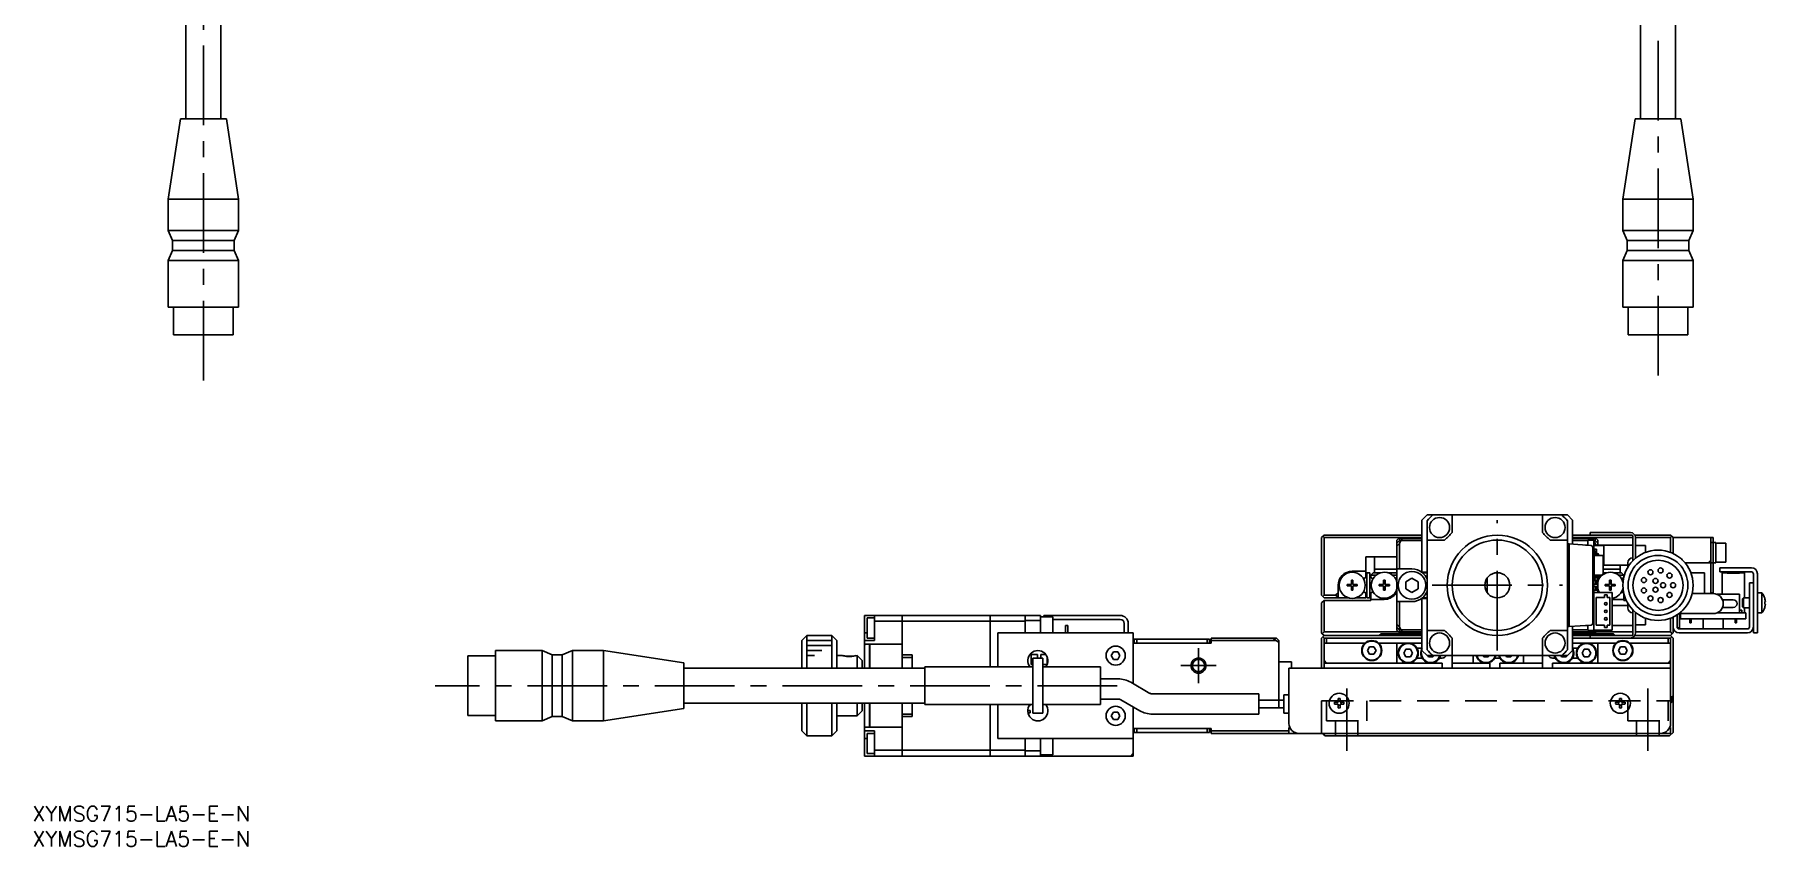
# Model space of a CAD drawing. Extents: x 0 to 741, y -8 to 413.
# Drawn here: x 0.4 to 345.1, y -8 to 153.7 of the extents above; entities that cross this region are included whole.
import ezdxf

# ---------------------------------------------------------------- set-up
doc = ezdxf.new("R2010")
doc.units = 0
doc.header["$LTSCALE"] = 0.5
doc.linetypes.add('CENTER', pattern=[50.8, 31.75, -6.35, 6.35, -6.35])
doc.linetypes.add('DASHED', pattern=[19.05, 12.7, -6.35])
for name, color, linetype in [('MSM_CENTER', 1, 'CENTER'), ('MSM_CONTINUOUS', 7, 'CONTINUOUS'), ('MSM_DASHED', 4, 'DASHED'), ('MSM_NARROW', 5, 'CONTINUOUS'), ('MSM_PART_NUMBER', 7, 'CONTINUOUS')]:
    doc.layers.add(name, color=color, linetype=linetype)
doc.styles.get("Standard").update_dxf_attribs({"font": 'txt.shx', "height": 1, "bigfont": 'bigfont.shx'})

# ---------------------------------------------------------------- blocks, each defined once
blk = doc.blocks.new('*U2')
at = {"layer": 'MSM_PART_NUMBER'}
blk.add_text('XYMSG715-LA5-E-N', height=3, dxfattribs=at).set_placement((0, -3))
blk = doc.blocks.new('*U3')
at = {"layer": 'MSM_PART_NUMBER'}
blk.add_text('XYMSG715-LA5-E-N', height=3, dxfattribs=at).set_placement((0, -8))

msp = doc.modelspace()

# ---------------------------------------------------------------- linework, layer by layer
at = {"layer": 'MSM_CENTER'}
for p, q in [((323.67, 85.75), (323.67, 236.28)), ((34, 176.88), (34, 83.88)), ((291.67, 31), (291.67, 57)), ((278.67, 44), (304.67, 44)), ((232.17, 31.5), (232.17, 24.5)), ((235.67, 28), (228.67, 28)), ((215.99, 24), (80.16, 24)), ((261.67, 23.46), (261.67, 11.05)), ((321.67, 11.05), (321.67, 23.46))]:
    msp.add_line(p, q, dxfattribs=at)
at = {"layer": 'MSM_CONTINUOUS'}
for p, q in [((320.17, 184.88), (320.17, 136.88)), ((327.17, 136.88), (327.17, 184.88)), ((30.5, 160.38), (30.5, 136.88)), ((37.5, 136.88), (37.5, 160.38)), ((29.43, 136.88), (27, 120.88)), ((29.43, 136.88), (38.57, 136.88)), ((41, 120.88), (38.57, 136.88)), ((319.1, 136.88), (316.67, 120.88)), ((319.1, 136.88), (328.24, 136.88)), ((330.67, 120.88), (328.24, 136.88)), ((41, 120.88), (27, 120.88)), ((27, 120.88), (27, 114.68)), ((41, 114.68), (41, 120.88)), ((330.67, 120.88), (316.67, 120.88)), ((316.67, 120.88), (316.67, 114.68)), ((330.67, 114.68), (330.67, 120.88)), ((27, 114.68), (41, 114.68)), ((27, 114.68), (27.85, 112.68)), ((40.15, 112.68), (41, 114.68)), ((316.67, 114.68), (330.67, 114.68)), ((316.67, 114.68), (317.52, 112.68)), ((329.82, 112.68), (330.67, 114.68)), ((27.85, 110.68), (27, 108.68)), ((40.15, 112.68), (27.85, 112.68)), ((27.85, 112.68), (27.85, 110.68)), ((27.85, 110.68), (40.15, 110.68)), ((40.15, 110.68), (40.15, 112.68)), ((41, 108.68), (40.15, 110.68)), ((317.52, 110.68), (316.67, 108.68)), ((329.82, 112.68), (317.52, 112.68)), ((317.52, 112.68), (317.52, 110.68)), ((317.52, 110.68), (329.82, 110.68)), ((329.82, 110.68), (329.82, 112.68)), ((330.67, 108.68), (329.82, 110.68)), ((41, 108.68), (27, 108.68)), ((27, 108.68), (27, 99.38)), ((41, 99.38), (41, 108.68)), ((330.67, 108.68), (316.67, 108.68)), ((316.67, 108.68), (316.67, 99.38)), ((330.67, 99.38), (330.67, 108.68)), ((41, 99.38), (27, 99.38)), ((28.05, 99.38), (28.05, 93.88)), ((39.95, 93.88), (39.95, 99.38)), ((330.67, 99.38), (316.67, 99.38)), ((317.72, 99.38), (317.72, 93.88)), ((329.62, 93.88), (329.62, 99.38)), ((39.95, 93.88), (28.05, 93.88)), ((329.62, 93.88), (317.72, 93.88)), ((277.67, 58), (276.67, 57)), ((276.67, 57), (276.67, 46.6)), ((277.67, 58), (305.67, 58)), ((277.67, 31.15), (277.67, 56.85)), ((282.67, 58), (282.67, 54.5)), ((300.67, 54.5), (300.67, 58)), ((306.67, 57), (305.67, 58)), ((305.67, 56.85), (305.67, 31.15)), ((306.67, 57), (306.67, 52.18)), ((257.17, 54), (256.67, 53.5)), ((256.67, 42), (256.67, 53.5)), ((257.17, 53.5), (256.92, 53.75)), ((257.17, 54), (276.67, 54)), ((257.17, 53.5), (257.17, 42)), ((276.67, 53.5), (257.17, 53.5)), ((272.17, 53.5), (271.67, 53)), ((271.67, 35), (271.67, 53)), ((271.67, 52.4), (272.17, 52.9)), ((271.67, 52.5), (271.77, 52.5)), ((272.17, 52.29), (271.67, 51.79)), ((272.17, 52.9), (272.17, 53.3)), ((272.17, 53.3), (276.67, 53.3)), ((272.47, 52.9), (272.17, 52.29)), ((272.17, 52.9), (276.67, 52.9)), ((272.17, 52.29), (272.17, 47.25)), ((272.67, 53.3), (272.67, 52.9)), ((281.17, 53), (277.67, 53)), ((305.67, 53), (302.17, 53)), ((305.67, 52.25), (305.97, 52.23)), ((305.97, 52.23), (310.39, 51.92)), ((305.97, 52.23), (305.97, 35.77)), ((306.67, 54), (310.17, 54)), ((318.67, 53.5), (306.67, 53.5)), ((306.67, 53.3), (311.17, 53.3)), ((306.67, 52.9), (309.67, 52.9)), ((309.67, 52), (309.24, 52)), ((309.67, 51.97), (309.67, 53)), ((309.67, 53), (310.87, 53)), ((310.17, 54), (310.17, 54.5)), ((310.17, 54.5), (318.17, 54.5)), ((318.47, 54), (310.17, 54)), ((310.67, 53), (310.67, 53.3)), ((310.87, 35), (310.87, 53)), ((310.87, 52.9), (311.17, 52.9)), ((311.17, 52.29), (310.87, 52.89)), ((312.87, 51.9), (310.87, 51.9)), ((311.67, 53), (311.17, 53.5)), ((311.17, 53.3), (311.17, 52.9)), ((311.17, 52.9), (311.67, 52.4)), ((311.55, 51.9), (311.17, 52.29)), ((311.17, 51.9), (311.17, 52.29)), ((311.57, 52.5), (311.67, 52.5)), ((311.67, 53), (311.67, 51.9)), ((318.67, 52), (311.67, 52)), ((312.87, 48.1), (312.87, 51.9)), ((318.67, 48.9), (318.67, 53.8)), ((319.03, 54), (326.17, 54)), ((319.17, 49.36), (319.17, 53.5)), ((326.17, 53.5), (319.17, 53.5)), ((321.17, 51.9), (319.17, 51.9)), ((321.17, 50.54), (321.17, 51.9)), ((326.17, 54), (326.67, 53.5)), ((326.42, 53.75), (326.17, 53.5)), ((326.17, 50.54), (326.17, 53.5)), ((326.67, 53.5), (326.67, 50.32)), ((334.67, 53.5), (326.67, 53.5)), ((334.17, 53.5), (334.17, 42.5)), ((335.17, 52.5), (334.17, 52.5)), ((334.67, 53.5), (334.67, 52.5)), ((334.67, 52.5), (334.67, 48.5)), ((335.17, 52.5), (335.17, 48.5)), ((337.17, 52.4), (335.17, 52.4)), ((337.17, 48.6), (337.17, 52.4)), ((265.47, 49.7), (271.67, 49.7)), ((265.47, 49.7), (265.47, 45.55)), ((267.22, 49.7), (267.22, 46.5)), ((310.67, 51.62), (310.67, 36.38)), ((310.87, 51.17), (311.42, 51.17)), ((310.87, 50.95), (311.1, 50.95)), ((310.87, 50.7), (311.1, 50.7)), ((310.87, 50.64), (311.1, 50.64)), ((310.87, 50.22), (310.95, 50.22)), ((310.97, 46.1), (310.97, 49.8)), ((311.07, 49.9), (312.65, 49.9)), ((311.1, 50.44), (311.1, 50.95)), ((311.2, 50.34), (311.53, 50.34)), ((311.53, 50.11), (311.2, 50.11)), ((311.42, 51.17), (311.42, 50.34)), ((311.42, 50.11), (311.42, 49.9)), ((311.63, 49.9), (311.63, 50.01)), ((311.86, 49.9), (311.86, 50.01)), ((312.75, 49.8), (312.75, 46.42)), ((317.67, 47.61), (317.67, 48.5)), ((319.34, 49.5), (319.17, 49.5)), ((335.17, 48.5), (329.03, 48.5)), ((334.17, 49), (333.67, 48.5)), ((334.67, 42.5), (334.67, 48.5)), ((335.17, 48.6), (337.17, 48.6)), ((262.62, 45), (262.91, 45)), ((262.62, 44.21), (262.62, 45)), ((265.47, 46.8), (262.77, 46.8)), ((262.91, 44.21), (262.91, 45)), ((265.21, 45.4), (265.47, 45.55)), ((265.67, 41.5), (265.67, 46.5)), ((265.67, 46.5), (266.27, 46.5)), ((266.27, 41.5), (266.27, 46.5)), ((266.97, 46.5), (266.47, 46)), ((266.47, 46), (266.47, 45.55)), ((267.5, 46), (266.47, 46)), ((266.47, 45.55), (266.69, 45.42)), ((266.97, 46.5), (268.45, 46.5)), ((267.22, 47.2), (271.67, 47.2)), ((269.02, 45), (269.31, 45)), ((269.02, 44.21), (269.02, 45)), ((269.31, 44.21), (269.31, 45)), ((269.88, 46.5), (271.67, 46.5)), ((271.67, 46), (270.83, 46)), ((271.67, 46.3), (271.47, 46.5)), ((274.67, 47.25), (271.67, 47.25)), ((273.42, 44.72), (274.67, 45.44)), ((274.67, 45.44), (275.92, 44.72)), ((276.67, 46.6), (277.67, 46.6)), ((276.76, 46.49), (277.67, 46.49)), ((289.67, 45.5), (289.67, 42.5)), ((310.87, 48.22), (310.97, 48.22)), ((310.87, 48.1), (310.97, 48.1)), ((310.87, 47.25), (310.97, 47.25)), ((310.87, 46.69), (310.97, 46.69)), ((310.87, 45.5), (310.87, 45.5)), ((311.1, 45.27), (310.87, 45.27)), ((311.1, 45.2), (310.87, 45.2)), ((311.1, 44.95), (310.87, 44.95)), ((312.32, 46), (311.07, 46)), ((311.1, 45.5), (311.67, 45.5)), ((311.1, 44.95), (311.1, 45.46)), ((311.1, 45), (311.67, 45)), ((311.53, 45.79), (311.2, 45.79)), ((311.2, 45.56), (311.53, 45.56)), ((311.29, 46), (311.29, 45.79)), ((311.29, 45.56), (311.29, 45.5)), ((311.29, 45), (311.29, 44.25)), ((311.42, 46), (311.42, 45.79)), ((311.42, 45.56), (311.42, 45.5)), ((311.42, 45), (311.42, 44.25)), ((311.63, 45.89), (311.63, 46)), ((311.67, 42.57), (311.67, 45.59)), ((312.5, 46), (311.86, 46)), ((311.86, 45.89), (311.86, 46)), ((312.72, 46.35), (312.4, 46.03)), ((312.75, 48.1), (312.87, 48.1)), ((312.75, 48), (317.67, 48)), ((312.75, 47.2), (316.12, 47.2)), ((312.75, 46.5), (313.45, 46.5)), ((314.02, 45), (314.31, 45)), ((314.02, 44.21), (314.02, 45)), ((314.31, 44.21), (314.31, 45)), ((314.88, 46.5), (316.37, 46.5)), ((316.87, 46), (315.83, 46)), ((316.12, 46.5), (316.12, 48)), ((316.87, 46), (316.37, 46.5)), ((316.84, 45.53), (316.64, 45.42)), ((316.87, 45.66), (316.87, 46)), ((317.07, 46.33), (317.07, 46.5)), ((317.07, 46.5), (317.13, 46.5)), ((330.2, 46.5), (332.92, 46.5)), ((332.92, 46.5), (332.92, 42.35)), ((335.97, 46.7), (335.97, 47.5)), ((335.97, 47.5), (342.27, 47.5)), ((342.17, 46.7), (335.97, 46.7)), ((336.42, 42.2), (336.42, 46.5)), ((336.42, 46.5), (337.42, 46.5)), ((337.42, 46.5), (337.42, 46.4)), ((339.92, 46.4), (337.42, 46.4)), ((338.22, 46.4), (338.22, 46.5)), ((339.12, 46.5), (338.22, 46.5)), ((338.59, 46.4), (338.59, 46.5)), ((338.74, 46.4), (338.74, 46.5)), ((339.12, 46.4), (339.12, 46.5)), ((339.92, 46.5), (339.92, 46.4)), ((339.92, 46.5), (340.92, 46.5)), ((340.92, 46.5), (340.92, 41.5)), ((342.67, 34.5), (342.67, 46.2)), ((343.47, 46.3), (343.47, 34.5)), ((256.67, 42), (257.17, 41.5)), ((256.92, 41.75), (257.17, 42)), ((257.17, 42), (259.47, 42)), ((262.05, 41.5), (257.17, 41.5)), ((259.97, 42.5), (259.47, 42)), ((259.47, 42), (259.97, 41.65)), ((259.97, 44), (259.97, 41.5)), ((261.77, 43.86), (261.77, 44.15)), ((262.56, 44.15), (261.77, 44.15)), ((262.56, 43.86), (261.77, 43.86)), ((262.3, 44.15), (262.3, 43.86)), ((262.91, 44.47), (262.62, 44.47)), ((262.62, 43), (262.62, 43.8)), ((262.91, 43.53), (262.62, 43.53)), ((262.62, 43), (262.91, 43)), ((262.91, 43), (262.91, 43.8)), ((263.77, 44.15), (262.97, 44.15)), ((263.77, 43.86), (262.97, 43.86)), ((263.24, 43.86), (263.24, 44.15)), ((265.47, 41.5), (263.48, 41.5)), ((263.77, 43.86), (263.77, 44.15)), ((265.47, 42.45), (265.21, 42.6)), ((265.47, 42.45), (265.47, 41.5)), ((265.67, 41.5), (266.27, 41.5)), ((266.47, 42.45), (266.69, 42.58)), ((266.47, 42.45), (266.47, 41)), ((268.17, 43.86), (268.17, 44.15)), ((268.96, 44.15), (268.17, 44.15)), ((268.96, 43.86), (268.17, 43.86)), ((268.7, 44.15), (268.7, 43.86)), ((269.31, 44.47), (269.02, 44.47)), ((269.02, 43), (269.02, 43.8)), ((269.31, 43.53), (269.02, 43.53)), ((269.02, 43), (269.31, 43)), ((269.31, 43), (269.31, 43.8)), ((270.17, 44.15), (269.37, 44.15)), ((270.17, 43.86), (269.37, 43.86)), ((269.64, 43.86), (269.64, 44.15)), ((270.17, 43.86), (270.17, 44.15)), ((271.31, 42.2), (271.67, 42.2)), ((273.42, 43.28), (273.42, 44.72)), ((274.67, 42.56), (273.42, 43.28)), ((275.92, 43.28), (274.67, 42.56)), ((275.92, 44.72), (275.92, 43.28)), ((277.67, 41.4), (276.67, 41.4)), ((276.67, 41.4), (276.67, 31)), ((277.67, 41.51), (276.76, 41.51)), ((310.87, 44.25), (311.67, 44.25)), ((310.87, 43.75), (311.67, 43.75)), ((310.87, 43), (311.67, 43)), ((314.57, 42.57), (310.87, 42.57)), ((311.29, 43.75), (311.29, 43)), ((311.37, 41.57), (313.02, 41.57)), ((311.37, 36.07), (311.37, 41.57)), ((311.42, 43.75), (311.42, 43)), ((313.02, 42.07), (313.52, 42.07)), ((313.02, 41.57), (313.02, 42.07)), ((313.17, 43.86), (313.17, 44.15)), ((313.96, 44.15), (313.17, 44.15)), ((313.96, 43.86), (313.17, 43.86)), ((313.52, 42.07), (313.52, 41.57)), ((313.52, 41.57), (314.07, 41.57)), ((313.7, 44.15), (313.7, 43.86)), ((314.31, 44.47), (314.02, 44.47)), ((314.02, 43), (314.02, 43.8)), ((314.31, 43.53), (314.02, 43.53)), ((314.02, 43), (314.31, 43)), ((314.07, 41.57), (314.07, 36.07)), ((314.31, 43), (314.31, 43.8)), ((315.17, 44.15), (314.37, 44.15)), ((315.17, 43.86), (314.37, 43.86)), ((314.57, 42.57), (314.57, 35.07)), ((314.64, 43.86), (314.64, 44.15)), ((315.17, 43.86), (315.17, 44.15)), ((316.84, 42.47), (316.64, 42.58)), ((316.87, 42.34), (316.87, 41)), ((317.07, 41.5), (317.07, 41.67)), ((317.07, 41.5), (317.13, 41.5)), ((334.67, 42.35), (330.47, 42.35)), ((334.67, 42.5), (334.17, 42.5)), ((339.92, 42.2), (335.43, 42.2)), ((339.92, 38.5), (339.92, 42.2)), ((340.67, 41.5), (340.47, 41.3)), ((340.67, 41.5), (340.67, 39.5)), ((341.87, 41.5), (340.67, 41.5)), ((341.87, 44.5), (342.67, 44.5)), ((341.87, 35.7), (341.87, 44.5)), ((344.36, 42.5), (343.47, 42.5)), ((344.36, 38.5), (344.36, 42.5)), ((344.92, 41.43), (344.92, 41.45)), ((165.67, 38), (165.67, 27.5)), ((165.67, 38), (173.17, 38)), ((167.67, 38), (167.67, 33)), ((173.17, 38), (173.17, 27.5)), ((173.17, 37.99), (173.18, 37.99)), ((173.18, 38), (173.18, 29.65)), ((190.67, 38), (173.18, 38)), ((190.67, 27.75), (190.67, 38)), ((190.67, 37.99), (190.68, 37.99)), ((200.67, 38), (190.68, 38)), ((190.68, 38), (190.68, 27.75)), ((197.67, 38), (197.67, 34.5)), ((200.67, 34.5), (200.67, 38)), ((201.37, 37.75), (201.37, 38)), ((201.37, 38), (216.57, 38)), ((201.87, 38), (201.87, 37.75)), ((257.17, 41), (256.67, 40.5)), ((256.67, 34.5), (256.67, 40.5)), ((257.17, 41), (266.47, 41)), ((257.17, 41), (257.17, 34.7)), ((269.17, 41.2), (266.47, 41.2)), ((271.67, 40.75), (274.67, 40.75)), ((272.17, 40.75), (272.17, 35.71)), ((316.87, 41.2), (314.57, 41.2)), ((317.67, 40), (314.57, 40)), ((316.87, 41), (317.34, 41)), ((317.67, 39.5), (317.67, 40.39)), ((318.67, 34.2), (318.67, 39.1)), ((319.17, 34.5), (319.17, 38.64)), ((319.17, 38.5), (319.34, 38.5)), ((327.47, 35.7), (327.47, 38.12)), ((327.8, 38.35), (334.67, 38.35)), ((327.97, 38.35), (327.97, 35.5)), ((328.17, 37.3), (328.17, 38.35)), ((335.43, 38.5), (341.17, 38.5)), ((338.67, 41.1), (336.52, 41.1)), ((336.52, 39.6), (338.67, 39.6)), ((339.92, 39.05), (340.37, 39.05)), ((340.37, 38.5), (340.37, 39.05)), ((340.47, 39.7), (340.47, 41.3)), ((340.47, 39.7), (340.67, 39.5)), ((340.67, 39.5), (341.87, 39.5)), ((340.92, 39.5), (340.92, 38.5)), ((341.17, 37.3), (341.17, 38.5)), ((343.47, 38.5), (344.36, 38.5)), ((344.92, 40.7), (345.05, 40.7)), ((344.92, 40.3), (344.92, 40.7)), ((345.05, 40.3), (344.92, 40.3)), ((344.92, 39.55), (344.92, 39.57)), ((165.67, 34.5), (166.17, 34.5)), ((166.17, 33.5), (166.17, 37.5)), ((167.67, 37.5), (166.17, 37.5)), ((173.17, 36.85), (167.67, 36.85)), ((173.17, 36.84), (173.18, 36.84)), ((190.67, 36.85), (173.18, 36.85)), ((190.67, 36.84), (190.68, 36.84)), ((197.67, 36.85), (190.68, 36.85)), ((192.17, 34.5), (219.17, 34.5)), ((192.17, 27.75), (192.17, 34.5)), ((200.67, 37), (197.67, 37)), ((203.17, 37.75), (200.67, 37.75)), ((203.17, 34.5), (203.17, 37.75)), ((216.57, 37.2), (203.17, 37.2)), ((205.67, 34.5), (205.67, 36)), ((206.17, 36), (205.67, 36)), ((206.17, 34.5), (206.17, 36)), ((217.37, 34.5), (217.37, 36.4)), ((218.17, 34.5), (218.17, 36.4)), ((219.17, 34.5), (219.17, 24.39)), ((256.67, 34.5), (256.82, 34.35)), ((256.82, 34.35), (257.17, 34.7)), ((257.17, 34.7), (271.97, 34.7)), ((271.67, 36.21), (272.17, 35.71)), ((272.17, 35.1), (271.67, 35.6)), ((271.67, 35.5), (271.77, 35.5)), ((271.67, 35), (272.17, 34.5)), ((272.17, 35.71), (272.47, 35.1)), ((272.17, 34.7), (272.17, 35.1)), ((276.67, 35.1), (272.17, 35.1)), ((276.67, 34.7), (272.17, 34.7)), ((272.17, 34.5), (276.67, 34.5)), ((272.67, 35.1), (272.67, 34.7)), ((277.67, 35), (281.17, 35)), ((302.17, 35), (305.67, 35)), ((305.97, 35.77), (305.67, 35.75)), ((310.39, 36.08), (305.97, 35.77)), ((306.67, 35.82), (306.67, 31)), ((309.67, 35.1), (306.67, 35.1)), ((311.17, 34.7), (306.67, 34.7)), ((306.67, 34.5), (311.17, 34.5)), ((309.24, 36), (309.67, 36)), ((309.67, 35), (309.67, 36.03)), ((309.67, 35), (310.87, 35)), ((310.67, 34.7), (310.67, 35)), ((314.57, 35.07), (310.87, 35.07)), ((311.17, 35.07), (311.17, 34.7)), ((311.17, 34.5), (311.67, 35)), ((313.02, 36.07), (311.37, 36.07)), ((311.37, 34.7), (318.67, 34.7)), ((311.67, 35), (311.67, 35.07)), ((313.02, 35.57), (313.02, 36.07)), ((313.52, 35.57), (313.02, 35.57)), ((313.52, 36.07), (313.52, 35.57)), ((314.07, 36.07), (313.52, 36.07)), ((314.57, 36), (318.67, 36)), ((319.17, 36.1), (321.17, 36.1)), ((319.17, 34.7), (326.17, 34.7)), ((321.17, 36.1), (321.17, 37.46)), ((326.17, 34.7), (326.17, 37.46)), ((326.17, 34.7), (326.52, 34.35)), ((326.52, 34.35), (326.67, 34.5)), ((326.67, 37.68), (326.67, 34.5)), ((327.52, 35.5), (327.97, 35.5)), ((327.87, 35.3), (341.47, 35.3)), ((327.87, 34.5), (341.47, 34.5)), ((341.17, 37.3), (328.17, 37.3)), ((330.04, 37.3), (330.04, 36.5)), ((330.04, 36.5), (330.29, 36.5)), ((330.29, 37.3), (330.29, 36.5)), ((332.67, 37.3), (332.67, 35.3)), ((336.67, 35.3), (336.67, 37.3)), ((339.04, 37.3), (339.04, 36.5)), ((339.04, 36.5), (339.29, 36.5)), ((339.29, 37.3), (339.29, 36.5)), ((343.47, 34.5), (342.67, 34.5)), ((154.17, 34), (153.17, 33)), ((153.17, 27.5), (153.17, 33)), ((154.17, 34), (154.17, 27.5)), ((159.17, 34), (154.17, 34)), ((159.17, 27.5), (159.17, 34)), ((160.17, 33), (159.17, 34)), ((160.17, 33), (160.17, 27.5)), ((167.67, 33), (165.67, 33)), ((165.87, 32.23), (165.67, 32.23)), ((165.87, 32.25), (165.87, 32.23)), ((165.87, 32.25), (166.67, 32.25)), ((166.17, 33.5), (167.67, 33.5)), ((166.67, 27.5), (166.67, 32.25)), ((166.67, 32.24), (166.68, 32.24)), ((166.68, 32.25), (166.68, 27.5)), ((166.68, 32.25), (173.17, 32.25)), ((234.37, 33.3), (219.17, 33.3)), ((219.17, 32.5), (234.67, 32.5)), ((219.37, 32.5), (219.37, 33.3)), ((219.87, 33.3), (219.87, 32.5)), ((233.87, 32.5), (233.87, 33.3)), ((234.37, 33.3), (234.37, 32.5)), ((234.67, 33.5), (234.67, 32.5)), ((234.67, 33.5), (247.67, 33.5)), ((247.55, 33), (234.67, 33)), ((247.55, 33), (247.05, 33.5)), ((248.17, 32.69), (247.55, 33)), ((247.67, 33.5), (248.17, 33)), ((248.17, 19.6), (248.17, 33)), ((257.17, 34), (256.67, 33.5)), ((256.67, 27.5), (256.67, 33.5)), ((257.17, 34), (256.82, 34.35)), ((257.17, 33.5), (256.92, 33.75)), ((257.17, 34), (276.67, 34)), ((257.17, 33.5), (276.67, 33.5)), ((257.17, 33.5), (257.17, 27.5)), ((265.34, 32.5), (257.17, 32.5)), ((257.67, 33.5), (257.67, 32.5)), ((265.8, 31), (266.23, 31.75)), ((266.23, 31.75), (267.1, 31.75)), ((267.1, 31.75), (267.53, 31)), ((276.67, 32.5), (267.99, 32.5)), ((268.52, 34.35), (268.17, 34)), ((276.67, 34.35), (268.52, 34.35)), ((271.67, 32.5), (271.67, 28.5)), ((273.05, 30.5), (273.48, 31.25)), ((273.48, 31.25), (274.35, 31.25)), ((274.35, 31.25), (274.78, 30.5)), ((276.67, 31.5), (275.65, 31.5)), ((282.67, 27.5), (282.67, 33.5)), ((300.67, 27.5), (300.67, 33.5)), ((314.82, 34.35), (306.67, 34.35)), ((306.67, 34), (310.17, 34)), ((310.17, 33.5), (306.67, 33.5)), ((315.34, 32.5), (306.67, 32.5)), ((307.68, 31.5), (306.67, 31.5)), ((308.55, 30.5), (308.98, 31.25)), ((308.98, 31.25), (309.85, 31.25)), ((309.85, 31.25), (310.28, 30.5)), ((318.47, 34), (310.17, 34)), ((310.17, 33.5), (310.17, 34)), ((310.17, 33.5), (318.17, 33.5)), ((311.67, 32.5), (311.67, 28.5)), ((315.17, 34), (314.82, 34.35)), ((315.8, 31), (316.23, 31.75)), ((316.23, 31.75), (317.1, 31.75)), ((317.1, 31.75), (317.53, 31)), ((326.17, 32.5), (317.99, 32.5)), ((326.17, 33.5), (318.17, 33.5)), ((319.03, 34), (326.17, 34)), ((325.67, 32.5), (325.67, 33.5)), ((326.52, 34.35), (326.17, 34)), ((326.67, 33.5), (326.17, 34)), ((326.42, 33.75), (326.17, 33.5)), ((326.17, 33.5), (326.17, 16.5)), ((326.67, 33.5), (326.67, 14.7)), ((86.67, 18.05), (86.67, 29.95)), ((92.17, 29.95), (86.67, 29.95)), ((92.17, 17), (92.17, 31)), ((101.47, 31), (92.17, 31)), ((101.47, 17), (101.47, 31)), ((103.47, 30.15), (101.47, 31)), ((103.47, 30.15), (103.47, 17.85)), ((105.47, 30.15), (103.47, 30.15)), ((107.47, 31), (105.47, 30.15)), ((105.47, 17.85), (105.47, 30.15)), ((107.47, 31), (107.47, 17)), ((113.67, 31), (107.47, 31)), ((113.67, 17), (113.67, 31)), ((129.67, 28.57), (113.67, 31)), ((129.67, 28.57), (129.67, 19.43)), ((161.17, 30), (160.17, 30)), ((164.17, 27.5), (164.17, 30)), ((164.17, 30), (165.17, 29)), ((165.17, 29), (165.17, 27.5)), ((173.17, 29.65), (175.17, 29.65)), ((173.18, 30.15), (175.17, 30.15)), ((175.17, 27.5), (175.17, 30.15)), ((177.67, 27.75), (177.67, 20.25)), ((199.17, 27.75), (177.67, 27.75)), ((200.09, 30.22), (198.84, 30.22)), ((198.84, 30.22), (198.84, 28.22)), ((198.84, 28.22), (199.17, 28.22)), ((199.17, 29.5), (201.17, 29.5)), ((199.17, 18.5), (199.17, 29.5)), ((200.09, 29.5), (200.09, 30.22)), ((200.75, 30.22), (200.75, 29.5)), ((201.75, 30.22), (200.75, 30.22)), ((201.17, 29.5), (201.17, 18.5)), ((201.17, 28.22), (202, 28.22)), ((212.67, 27.75), (201.17, 27.75)), ((202, 28.22), (202, 29.8)), ((212.67, 27.75), (212.67, 20.25)), ((214.8, 30), (215.23, 30.75)), ((215.23, 29.25), (214.8, 30)), ((215.23, 30.75), (216.1, 30.75)), ((216.1, 29.25), (215.23, 29.25)), ((216.1, 30.75), (216.53, 30)), ((216.53, 30), (216.1, 29.25)), ((250.67, 28.75), (248.17, 28.75)), ((250.67, 28.75), (250.67, 27.5)), ((257.67, 28.5), (257.17, 29)), ((257.17, 28.5), (280.67, 28.5)), ((266.23, 30.25), (265.8, 31)), ((267.1, 30.25), (266.23, 30.25)), ((267.53, 31), (267.1, 30.25)), ((273.48, 29.75), (273.05, 30.5)), ((274.35, 29.75), (273.48, 29.75)), ((274.78, 30.5), (274.35, 29.75)), ((275.65, 29.5), (276.68, 29.5)), ((276.67, 31), (277.67, 30)), ((277.67, 30), (305.67, 30)), ((277.98, 29.75), (277.84, 30)), ((278.85, 29.75), (277.98, 29.75)), ((278.99, 30), (278.85, 29.75)), ((280.15, 29.5), (280.67, 29.5)), ((280.67, 27.5), (280.67, 28.5)), ((282.67, 28.5), (290.17, 28.5)), ((286.87, 30), (286.87, 28.5)), ((288.98, 29.75), (288.84, 30)), ((289.85, 29.75), (288.98, 29.75)), ((289.99, 30), (289.85, 29.75)), ((290.17, 27.5), (290.17, 28.5)), ((291.15, 29.5), (292.18, 29.5)), ((300.67, 28.5), (292.17, 28.5)), ((292.17, 28.5), (292.17, 27.5)), ((293.48, 29.75), (293.34, 30)), ((294.35, 29.75), (293.48, 29.75)), ((294.49, 30), (294.35, 29.75)), ((296.87, 28.5), (296.87, 30)), ((302.67, 29.5), (303.18, 29.5)), ((326.17, 28.5), (302.67, 28.5)), ((302.67, 28.5), (302.67, 27.5)), ((304.48, 29.75), (304.34, 30)), ((305.35, 29.75), (304.48, 29.75)), ((305.49, 30), (305.35, 29.75)), ((305.67, 30), (306.67, 31)), ((306.65, 29.5), (307.68, 29.5)), ((308.98, 29.75), (308.55, 30.5)), ((309.85, 29.75), (308.98, 29.75)), ((310.28, 30.5), (309.85, 29.75)), ((316.23, 30.25), (315.8, 31)), ((317.1, 30.25), (316.23, 30.25)), ((317.53, 31), (317.1, 30.25)), ((326.17, 29), (325.67, 28.5)), ((177.67, 27.5), (129.67, 27.5)), ((216.17, 25.35), (212.67, 25.35)), ((222.47, 22.48), (218.67, 24.68)), ((250.17, 27.5), (326.17, 27.5)), ((250.17, 16.5), (250.17, 27.5)), ((212.67, 21.35), (216.17, 21.35)), ((216.67, 21.22), (220.47, 19.02)), ((244.17, 22.35), (222.97, 22.35)), ((244.17, 18.35), (244.17, 22.35)), ((249.17, 21.1), (244.17, 21.1)), ((249.17, 18.5), (249.17, 22.2)), ((249.17, 22.2), (250.17, 22.2)), ((259.24, 20.7), (259.97, 20.7)), ((259.97, 20.7), (259.97, 21.43)), ((260.37, 21.43), (260.37, 20.7)), ((260.37, 20.7), (261.09, 20.7)), ((315.24, 20.7), (315.97, 20.7)), ((315.97, 20.7), (315.97, 21.43)), ((316.37, 21.43), (316.37, 20.7)), ((316.37, 20.7), (317.09, 20.7)), ((326.17, 22), (326.42, 21.75)), ((326.17, 21.5), (326.67, 22)), ((326.17, 21.4), (326.27, 21.4)), ((326.67, 21.2), (326.17, 21.2)), ((326.17, 21), (326.67, 21)), ((326.67, 21), (326.17, 20.5)), ((326.57, 21.9), (326.57, 21.7)), ((86.67, 18.05), (92.17, 18.05)), ((101.47, 17), (103.47, 17.85)), ((103.47, 17.85), (105.47, 17.85)), ((105.47, 17.85), (107.47, 17)), ((113.67, 17), (129.67, 19.43)), ((129.67, 20.5), (177.67, 20.5)), ((153.17, 15), (153.17, 20.5)), ((154.17, 20.5), (154.17, 14)), ((159.17, 14), (159.17, 20.5)), ((160.17, 20.5), (160.17, 15)), ((160.17, 18), (164.17, 18)), ((164.17, 18), (164.17, 20.5)), ((165.17, 19), (164.17, 18)), ((165.17, 20.5), (165.17, 19)), ((165.67, 10), (165.67, 20.5)), ((166.67, 15.75), (166.67, 20.5)), ((166.68, 20.5), (166.68, 15.75)), ((173.17, 10), (173.17, 20.5)), ((173.17, 18.35), (175.17, 18.35)), ((173.18, 18.35), (173.18, 10)), ((173.18, 17.85), (175.17, 17.85)), ((175.17, 17.85), (175.17, 20.5)), ((177.67, 20.25), (199.17, 20.25)), ((190.67, 10), (190.67, 20.25)), ((190.68, 20.25), (190.68, 10)), ((192.17, 13.5), (192.17, 20.25)), ((198.67, 19.07), (198.17, 19.07)), ((198.21, 18.57), (198.67, 18.57)), ((198.48, 20.07), (198.67, 20.07)), ((198.67, 20.25), (198.67, 20.07)), ((198.67, 19.07), (198.67, 18.57)), ((201.17, 18.5), (199.17, 18.5)), ((201.17, 20.25), (212.67, 20.25)), ((214.8, 18), (215.23, 18.75)), ((215.23, 17.25), (214.8, 18)), ((215.23, 18.75), (216.1, 18.75)), ((216.1, 17.25), (215.23, 17.25)), ((216.1, 18.75), (216.53, 18)), ((216.53, 18), (216.1, 17.25)), ((219.17, 10), (219.17, 19.77)), ((222.97, 18.35), (244.17, 18.35)), ((244.17, 19.6), (249.17, 19.6)), ((249.17, 18.5), (250.17, 18.5)), ((259.97, 20.3), (259.24, 20.3)), ((259.97, 19.57), (259.97, 20.3)), ((260.37, 20.3), (260.37, 19.57)), ((261.09, 20.3), (260.37, 20.3)), ((315.97, 20.3), (315.24, 20.3)), ((315.97, 19.57), (315.97, 20.3)), ((316.37, 20.3), (316.37, 19.57)), ((317.09, 20.3), (316.37, 20.3)), ((92.17, 17), (101.47, 17)), ((107.47, 17), (113.67, 17)), ((153.17, 15), (154.17, 14)), ((154.17, 14), (159.17, 14)), ((159.17, 14), (160.17, 15)), ((165.67, 15.77), (165.87, 15.77)), ((165.67, 15), (167.67, 15)), ((165.87, 15.77), (165.87, 15.75)), ((166.67, 15.75), (165.87, 15.75)), ((166.17, 10.5), (166.17, 14.5)), ((167.67, 14.5), (166.17, 14.5)), ((166.67, 15.76), (166.68, 15.76)), ((173.17, 15.75), (166.68, 15.75)), ((167.67, 15), (167.67, 10)), ((219.17, 15.5), (234.67, 15.5)), ((219.37, 14.7), (219.37, 15.5)), ((234.37, 14.7), (219.37, 14.7)), ((219.87, 15.5), (219.87, 14.7)), ((233.87, 14.7), (233.87, 15.5)), ((234.37, 15.5), (234.37, 14.7)), ((234.67, 14.5), (234.67, 15.5)), ((234.67, 15), (250.17, 15)), ((326.17, 14.5), (234.67, 14.5)), ((250.17, 14.5), (250.17, 15.7)), ((256.87, 14.5), (257.02, 14.35)), ((257.02, 14.35), (257.17, 14.5)), ((257.02, 14.35), (257.37, 14)), ((325.97, 14), (257.37, 14)), ((325.97, 14), (326.67, 14.7)), ((326.17, 15.7), (326.17, 14.5)), ((326.17, 14.5), (326.32, 14.35)), ((165.67, 13.5), (166.17, 13.5)), ((166.17, 10.5), (167.67, 10.5)), ((173.17, 11.15), (167.67, 11.15)), ((173.17, 11.16), (173.18, 11.16)), ((190.67, 11.15), (173.18, 11.15)), ((190.67, 11.16), (190.68, 11.16)), ((197.67, 11.15), (190.68, 11.15)), ((219.17, 13.5), (192.17, 13.5)), ((197.67, 10), (197.67, 13.5)), ((197.67, 11), (200.67, 11)), ((200.67, 13.5), (200.67, 10)), ((203.17, 10.25), (203.17, 13.5)), ((219.17, 10.5), (218.67, 10)), ((173.17, 10), (165.67, 10)), ((173.17, 10.01), (173.18, 10.01)), ((190.67, 10), (173.18, 10)), ((190.67, 10.01), (190.68, 10.01)), ((219.17, 10), (190.68, 10)), ((200.67, 10.25), (203.17, 10.25))]:
    msp.add_line(p, q, dxfattribs=at)
for centre, radius in [((280.17, 55.5), 2), ((303.17, 55.5), 2), ((291.67, 44), 10), ((291.67, 44), 9), ((323.67, 44), 7), ((323.67, 44), 5.95), ((323.67, 44), 5), ((262.77, 44), 2.6), ((274.67, 44), 2.75), ((291.67, 44), 2.5), ((320.85, 45.03), 0.5), ((322.17, 46.6), 0.5), ((323.17, 44.87), 0.5), ((324.19, 46.95), 0.5), ((325.96, 45.93), 0.5), ((320.85, 42.97), 0.5), ((322.17, 41.4), 0.5), ((323.17, 43.13), 0.5), ((324.19, 41.05), 0.5), ((324.67, 44), 0.5), ((325.96, 42.07), 0.5), ((326.67, 44), 0.5), ((313.27, 40.32), 0.25), ((313.27, 38.82), 0.25), ((280.17, 32.5), 2), ((303.17, 32.5), 2), ((313.27, 37.32), 0.25), ((215.67, 30), 1.9), ((266.67, 31), 2), ((266.67, 31), 1.9), ((273.92, 30.5), 2), ((273.92, 30.5), 1.9), ((309.42, 30.5), 2), ((309.42, 30.5), 1.9), ((316.67, 31), 2), ((316.67, 31), 1.9), ((232.17, 28), 1.23), ((260.17, 20.5), 2), ((316.17, 20.5), 2), ((215.67, 18), 1.9)]:
    msp.add_circle(centre, radius, dxfattribs=at)
for centre, radius, start, end in [((291.67, 44), 19, 132.5369, 137.4631), ((291.67, 44), 19, 42.5369, 47.4631), ((268.5, 67.16), 19, 311.7998, 318.2002), ((314.83, 67.16), 19, 221.7998, 228.2002), ((310.37, 51.62), 0.3, 0, 86), ((318.17, 53.5), 1, 0, 90), ((318.47, 53.8), 0.2, 0, 90), ((311.2, 50.44), 0.33, 180, 270), ((311.07, 49.8), 0.1, 90, 180), ((311.2, 50.44), 0.1, 180, 270), ((311.53, 50.01), 0.33, 0, 90), ((311.53, 50.01), 0.1, 0, 90), ((312.65, 49.8), 0.1, 0, 90), ((318.67, 48.5), 1, 90, 180), ((327.67, 48.5), 1, 35.7317, 61.0012), ((262.77, 44), 2.8, 90, 180), ((265.97, 44), 1.59, 100.8931, 126.1972), ((266.08, 43.89), 1.75, 120, 127.006), ((265.97, 44), 1.59, 53.8028, 79.1069), ((269.17, 44), 2.6, 15.9424, 344.0576), ((265.85, 43.89), 1.75, 52.994, 61.3783), ((274.67, 44), 3.25, 49.9955, 90), ((274.67, 44), 3.25, 22.6057, 49.9942), ((311.2, 45.46), 0.33, 90, 180), ((311.07, 46.1), 0.1, 180, 270), ((311.2, 45.46), 0.1, 90, 180), ((311.53, 45.89), 0.33, 270, 0), ((311.53, 45.89), 0.1, 270, 0), ((314.17, 44), 2.6, 13.624, 164.0576), ((312.32, 46.1), 0.1, 270, 315), ((312.65, 46.42), 0.1, 315, 0), ((317.37, 44), 1.59, 109.8433, 126.1972), ((317.48, 43.89), 1.75, 118.6217, 127.006), ((342.17, 46.2), 0.5, 0, 90), ((342.27, 46.3), 1.2, 0, 90), ((262.56, 44.21), 0.06, 270, 0), ((262.56, 43.8), 0.06, 0, 90), ((262.97, 44.21), 0.06, 180, 270), ((262.97, 43.8), 0.06, 90, 180), ((266.08, 44.12), 1.75, 232.994, 240), ((265.97, 44), 1.59, 233.8028, 259.1069), ((265.97, 44), 1.59, 280.8931, 306.1972), ((265.85, 44.12), 1.75, 298.6217, 307.006), ((268.96, 44.21), 0.06, 270, 0), ((268.96, 43.8), 0.06, 0, 90), ((269.17, 44), 2.8, 270, 319.9948), ((269.37, 44.21), 0.06, 180, 270), ((269.37, 43.8), 0.06, 90, 180), ((274.67, 44), 3.25, 270, 310.0046), ((274.67, 44), 3.25, 310.0056, 337.3864), ((314.17, 44), 2.6, 195.9424, 213.2353), ((313.96, 44.21), 0.06, 270, 0), ((313.96, 43.8), 0.06, 0, 90), ((314.37, 44.21), 0.06, 180, 270), ((314.37, 43.8), 0.06, 90, 180), ((314.17, 44), 2.6, 278.8499, 346.376), ((317.48, 44.12), 1.75, 232.994, 241.3783), ((317.37, 44), 1.59, 233.8028, 250.1566), ((334.67, 40.35), 2, 270, 90), ((341.87, 40.5), 3.2, 17.27, 38.6822), ((341.87, 40.5), 3.19, 3.5904, 16.9053), ((216.57, 36.4), 1.6, 0, 90), ((318.67, 39.5), 1, 180, 270), ((327.67, 39.5), 1, 298.9988, 324.2683), ((338.67, 40.35), 0.75, 270, 90), ((341.87, 40.5), 3.2, 321.3178, 342.73), ((341.87, 40.5), 3.19, 343.0947, 356.4097), ((216.57, 36.4), 0.8, 0, 90), ((268.5, 20.84), 19, 41.7998, 48.2002), ((314.83, 20.84), 19, 131.7998, 138.2002), ((310.37, 36.38), 0.3, 274, 0), ((318.17, 34.5), 1, 270, 0), ((327.87, 35.7), 1.2, 180, 270), ((327.87, 35.7), 0.4, 180, 270), ((341.47, 35.7), 1.2, 270, 0), ((341.47, 35.7), 0.4, 270, 0), ((278.42, 30.5), 2, 150, 345.5225), ((278.42, 30.5), 1.9, 157.0805, 344.7425), ((291.67, 44), 19, 222.5369, 227.4631), ((304.92, 30.5), 2, 194.4775, 30), ((304.92, 30.5), 1.9, 195.2576, 22.9196), ((291.67, 44), 19, 312.5369, 317.4631), ((318.47, 34.2), 0.2, 270, 0), ((162.67, 35.87), 6, 257.9758, 282.0242), ((200.17, 29), 2, 321.3178, 218.6822), ((280.67, 30.5), 1, 270, 329.9999), ((289.42, 30.5), 2, 194.4775, 345.5225), ((289.42, 30.5), 1.9, 195.2576, 344.7425), ((293.92, 30.5), 2, 194.4775, 345.5225), ((293.92, 30.5), 1.9, 195.2576, 344.7425), ((302.67, 30.5), 1, 210.0001, 270), ((216.17, 20.35), 5, 60, 90), ((216.17, 20.35), 1, 60, 90), ((222.97, 23.35), 1, 240, 270), ((260.17, 20.5), 0.95, 167.8468, 192.1532), ((260.17, 20.5), 0.435, 152.6335, 207.3665), ((260.17, 20.5), 0.95, 77.8468, 102.1532), ((260.17, 20.5), 0.435, 62.6335, 117.3665), ((260.17, 20.5), 0.435, 332.6335, 27.3665), ((260.17, 20.5), 0.95, 347.8468, 12.1532), ((316.17, 20.5), 0.95, 167.8468, 192.1532), ((316.17, 20.5), 0.435, 152.6335, 207.3665), ((316.17, 20.5), 0.95, 77.8468, 102.1532), ((316.17, 20.5), 0.435, 62.6335, 117.3665), ((316.17, 20.5), 0.435, 332.6335, 27.3665), ((316.17, 20.5), 0.95, 347.8468, 12.1532), ((326.27, 21.7), 0.3, 270, 0), ((200.17, 19), 2, 141.3178, 38.6822), ((201.47, 17.33), 0.2, 75.0744, 180.8063), ((222.97, 23.35), 5, 240, 270), ((260.17, 20.5), 0.435, 242.6335, 297.3665), ((260.17, 20.5), 0.95, 257.8468, 282.1532), ((316.17, 20.5), 0.435, 242.6335, 297.3665), ((316.17, 20.5), 0.95, 257.8468, 282.1532), ((252.17, 16.5), 2, 180, 270), ((324.17, 16.5), 2, 270, 0)]:
    msp.add_arc(centre, radius, start, end, dxfattribs=at)
at = {"layer": 'MSM_DASHED'}
for p, q in [((256.67, 14.7), (256.67, 21)), ((256.67, 21), (326.17, 21)), ((257.67, 21), (257.67, 17)), ((265.67, 17), (265.67, 21)), ((317.67, 21), (317.67, 17)), ((325.67, 17), (325.67, 21)), ((256.67, 14.7), (256.87, 14.5)), ((257.67, 17), (265.67, 17)), ((259.42, 17), (259.42, 14)), ((263.92, 14), (263.92, 17)), ((317.67, 17), (325.67, 17)), ((319.42, 17), (319.42, 14)), ((323.92, 14), (323.92, 17))]:
    msp.add_line(p, q, dxfattribs=at)
at = {"layer": 'MSM_NARROW'}
for p, q in [((159.17, 33), (154.17, 33)), ((159.17, 32), (154.17, 32)), ((157.17, 31), (154.17, 31)), ((155.67, 30), (154.17, 30)), ((161.4, 29.94), (161.17, 30))]:
    msp.add_line(p, q, dxfattribs=at)
msp.add_circle((232.17, 28), 1.5, dxfattribs=at)
msp.add_arc((162.67, 35.79), 5.98, 257.7903, 284.4982, dxfattribs=at)

# ---------------------------------------------------------------- block references
at = {"layer": 'MSM_CONTINUOUS'}
for name in ['*U2', '*U3']:
    msp.add_blockref(name, (0, 0), dxfattribs=at)

doc.saveas('drawing.dxf')
